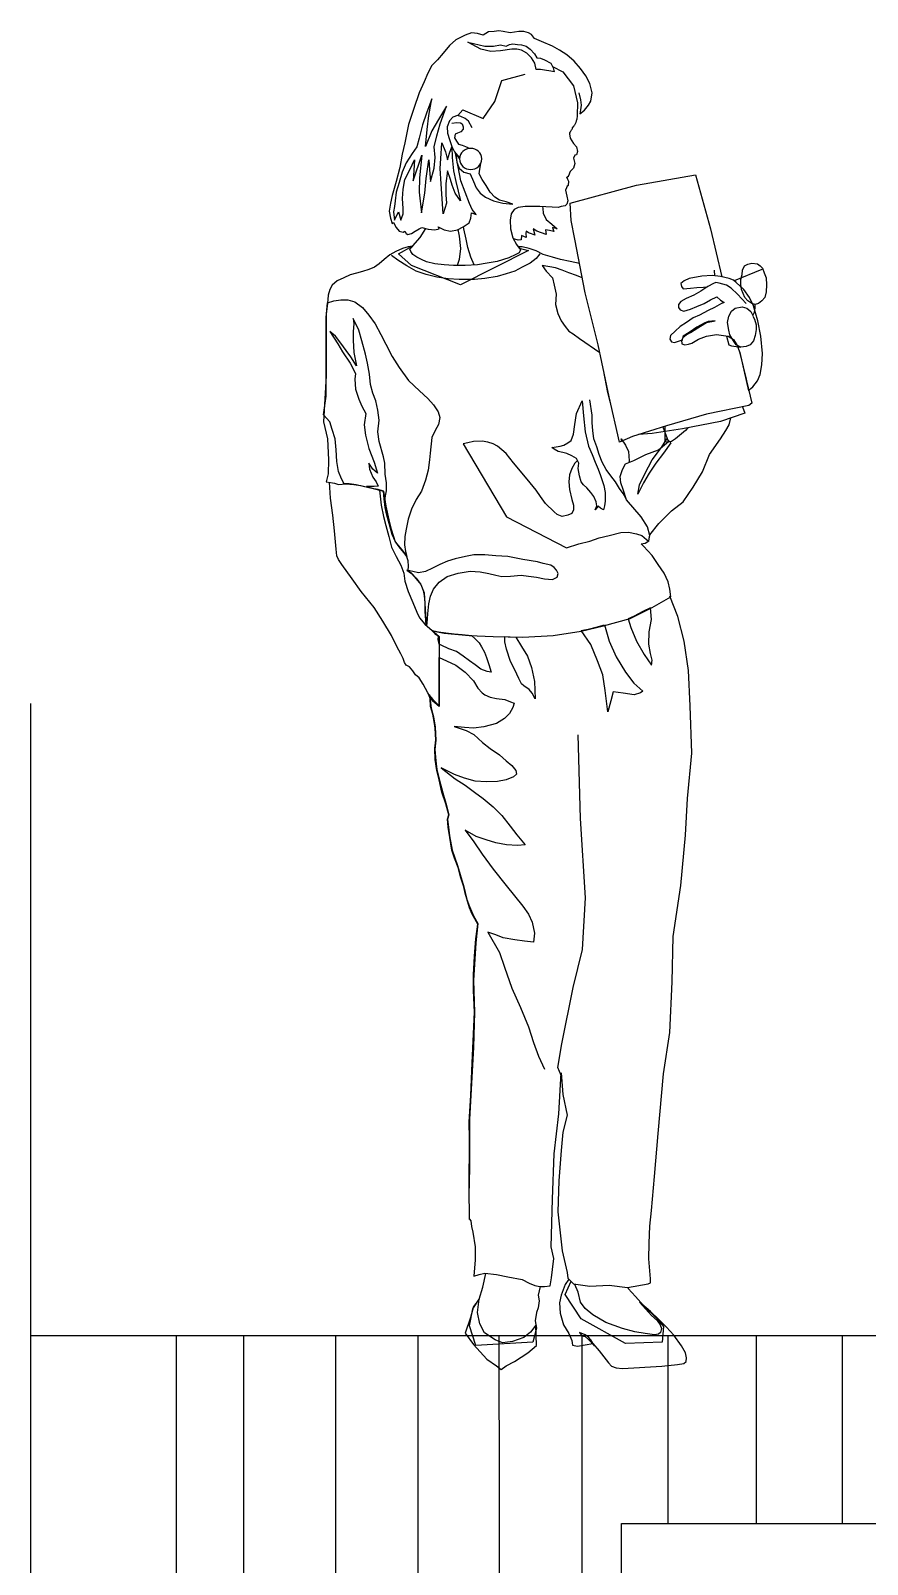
# Model space of a CAD drawing. Header units: millimetres. Extents: x 462666 to 1244237, y 2328025 to 3795663.
# Drawn here: x 1153221 to 1154283, y 2915353 to 2917301 of the extents above; entities that cross this region are included whole.
import ezdxf
from ezdxf.lldxf.tags import DXFTag

# ---------------------------------------------------------------- set-up
doc = ezdxf.new("R2010")
doc.units = ezdxf.units.MM
doc.layers.add('MUR-POH', color=64, linetype='Continuous')
doc.layers.add('MUR_POH', color=64, linetype='Continuous')
tags = doc.linetypes.add('DASHED', pattern=[0.75, 0.5, -0.25]).pattern_tags.tags
tags[6:7] = [DXFTag(74, 4), DXFTag(75, 0), DXFTag(340, '0'), DXFTag(46, 1.0), DXFTag(50, 0.0), DXFTag(44, 0.0), DXFTag(45, 0.0)]
tags[4:5] = [DXFTag(74, 4), DXFTag(75, 0), DXFTag(340, '0'), DXFTag(46, 1.0), DXFTag(50, 0.0), DXFTag(44, 0.0), DXFTag(45, 0.0)]

msp = doc.modelspace()

# ---------------------------------------------------------------- linework, layer by layer
at = {"layer": 'MUR-POH', "color": 252}
for p, q in [((1154042.9, 2916557), (1154032.8, 2916583)), ((1154050.8, 2916525.6), (1154042.9, 2916557)), ((1154056.3, 2916488.4), (1154050.8, 2916525.6)), ((1154058.4, 2916443.6), (1154056.3, 2916488.4)), ((1153730.5, 2916451.5), (1153727.6, 2916457.4)), ((1153727.6, 2916457.4), (1153729.7, 2916440.6)), ((1153734.3, 2916448.6), (1153730.5, 2916451.5)), ((1153734.1, 2916449.2), (1153734.3, 2916448.6)), ((1154060.5, 2916383.3), (1154058.4, 2916443.6)), ((1153729.7, 2916440.6), (1153732.6, 2916429.8)), ((1153732.6, 2916429.8), (1153734.7, 2916416.8)), ((1153734.7, 2916416.8), (1153735.6, 2916400)), ((1153735.6, 2916400), (1153734.3, 2916388.3)), ((1153734.3, 2916388.3), (1153735.6, 2916373.7)), ((1153735.6, 2916373.7), (1153736.8, 2916362.8)), ((1154055.4, 2916325.9), (1154060.5, 2916383.3)), ((1153736.8, 2916362.8), (1153739.8, 2916350.6)), ((1153739.8, 2916350.6), (1153744.4, 2916333)), ((1153744.4, 2916333), (1153748.6, 2916320.1)), ((1154052.5, 2916279.5), (1154055.4, 2916325.9)), ((1153748.6, 2916320.1), (1153752.3, 2916305.4)), ((1153752.3, 2916305.4), (1153750.6, 2916299.6)), ((1153750.6, 2916299.6), (1153751.5, 2916292.9)), ((1153751.5, 2916292.9), (1153753.2, 2916278.6)), ((1153753.2, 2916278.6), (1153756.5, 2916260.2)), ((1154046.7, 2916215.4), (1154052.5, 2916279.5)), ((1153756.5, 2916260.2), (1153763.2, 2916240.9)), ((1153763.2, 2916240.9), (1153771.2, 2916213.7)), ((1153771.2, 2916213.7), (1153772.8, 2916206.6)), ((1154037, 2916150.5), (1154046.7, 2916215.4)), ((1153772.8, 2916206.6), (1153774.9, 2916197.8)), ((1153774.9, 2916197.8), (1153778.3, 2916188.6)), ((1153778.3, 2916188.6), (1153783.7, 2916176.9)), ((1153783.7, 2916176.9), (1153789.2, 2916167.2)), ((1153789.2, 2916167.2), (1153786.7, 2916142.5)), ((1153786.7, 2916142.5), (1153783.7, 2916094.8)), ((1154035.8, 2916093.1), (1154037, 2916150.5)), ((1153783.7, 2916094.8), (1153785, 2916054.6)), ((1154032.8, 2916028.7), (1154035.8, 2916093.1)), ((1153785, 2916054.6), (1153783.7, 2916010.2)), ((1154024.9, 2915976.3), (1154032.8, 2916028.7)), ((1153783.7, 2916010.2), (1153778.3, 2915918.1)), ((1153891.7, 2915925.3), (1153894.7, 2915977.6)), ((1153894.7, 2915977.6), (1153896.8, 2915950)), ((1154017.8, 2915900.5), (1154024.9, 2915976.3)), ((1153896.8, 2915950), (1153902.6, 2915924)), ((1153778.3, 2915918.1), (1153778.3, 2915865)), ((1153885.9, 2915874.6), (1153891.7, 2915925.3)), ((1153902.6, 2915924), (1153896.8, 2915902.2)), ((1153896.8, 2915902.2), (1153894.7, 2915878.8)), ((1154013.2, 2915846.1), (1154017.8, 2915900.5)), ((1153894.7, 2915878.8), (1153891.7, 2915840.3)), ((1153778.3, 2915865), (1153777.9, 2915831)), ((1153883.8, 2915817.2), (1153885.9, 2915874.6)), ((1153891.7, 2915840.3), (1153890.5, 2915800.9)), ((1154009.4, 2915802.6), (1154013.2, 2915846.1)), ((1153882.3, 2915756.7), (1153883.8, 2915817.2)), ((1153890.5, 2915800.9), (1153896.3, 2915751.5)), ((1154007.3, 2915782.9), (1154009.4, 2915802.6)), ((1153778.3, 2915791.7), (1153780, 2915789.5)), ((1153780, 2915789.5), (1153781.2, 2915782.4)), ((1153781.2, 2915782.4), (1153782.9, 2915775.3)), ((1154006.5, 2915761.1), (1154007.3, 2915782.9)), ((1153782.9, 2915775.3), (1153785.8, 2915756.5)), ((1154006, 2915741.5), (1154006.5, 2915761.1)), ((1153785.8, 2915756.5), (1153785.8, 2915740.1)), ((1153885.5, 2915741.8), (1153882.3, 2915756.7)), ((1153883.8, 2915728), (1153885.5, 2915741.8)), ((1153896.3, 2915751.5), (1153902.6, 2915723.9)), ((1153785.8, 2915740.1), (1153784.1, 2915719.2)), ((1153790.8, 2915721.3), (1153798, 2915723)), ((1153798, 2915723), (1153812.6, 2915721.3)), ((1153882.5, 2915717.1), (1153883.8, 2915728)), ((1153902.6, 2915723.9), (1153903.5, 2915716.7)), ((1154008.1, 2915715.9), (1154006, 2915741.5)), ((1153784.1, 2915719.2), (1153790.8, 2915721.3)), ((1153812.6, 2915721.3), (1153827.3, 2915718.4)), ((1153827.3, 2915718.4), (1153845.3, 2915715)), ((1153845.3, 2915715), (1153854.1, 2915710.4)), ((1153854.1, 2915710.4), (1153861.2, 2915707.5)), ((1153861.2, 2915707.5), (1153867.9, 2915706.2)), ((1153867.9, 2915706.2), (1153873.7, 2915706.2)), ((1153873.7, 2915706.2), (1153880.9, 2915707.1)), ((1153880.9, 2915707.1), (1153882.5, 2915717.1)), ((1153903.5, 2915716.7), (1153910.6, 2915709.6)), ((1153910.6, 2915709.6), (1153931.1, 2915706.7)), ((1153931.1, 2915706.7), (1153955.8, 2915708)), ((1153955.8, 2915708), (1153979.2, 2915705)), ((1153979.2, 2915705), (1154005.2, 2915709.6)), ((1154005.2, 2915709.6), (1154008.1, 2915710.9)), ((1154008.1, 2915710.9), (1154008.1, 2915715.9)), ((1153790.7, 2915690), (1153783.5, 2915680.8)), ((1153788.6, 2915673.3), (1153790.7, 2915690)), ((1153779.8, 2915667), (1153773.1, 2915646.8)), ((1153783.5, 2915680.8), (1153779.8, 2915667)), ((1153791.5, 2915659), (1153788.6, 2915673.3)), ((1153773.1, 2915646.8), (1153783.6, 2915632.4)), ((1153797.4, 2915647.3), (1153791.5, 2915659)), ((1153811.2, 2915638.5), (1153797.4, 2915647.3)), ((1153856, 2915648.1), (1153847.6, 2915641.4)), ((1153862.7, 2915657.3), (1153856, 2915648.1)), ((1153863.6, 2915631.3), (1153862.7, 2915657.3)), ((1153783.6, 2915632.4), (1153800.3, 2915614)), ((1153820.4, 2915634.7), (1153811.2, 2915638.5)), ((1153833, 2915636.4), (1153820.4, 2915634.7)), ((1153847.6, 2915641.4), (1153833, 2915636.4)), ((1153852.6, 2915621.9), (1153863.6, 2915631.3)), ((1153800.3, 2915614), (1153812.9, 2915605.6)), ((1153812.9, 2915605.6), (1153818.7, 2915601)), ((1153818.7, 2915601), (1153825, 2915605.6)), ((1153825, 2915605.6), (1153835.5, 2915611.1)), ((1153835.5, 2915611.1), (1153852.6, 2915621.9))]:
    msp.add_line(p, q, dxfattribs=at)
for points in [[(1153917.3, 2917222.3), (1153919.4, 2917213.1), (1153920.2, 2917206.4), (1153919.4, 2917200.6), (1153918.5, 2917195.5), (1153924.4, 2917200.1), (1153929.4, 2917206.4), (1153932.4, 2917211.4), (1153934, 2917222.3), (1153931.1, 2917234), (1153926.1, 2917243.7), (1153919.4, 2917252.9), (1153911.4, 2917262.5), (1153902.2, 2917270.5), (1153892.6, 2917276.3), (1153883.8, 2917281.4), (1153870, 2917287.2), (1153860.8, 2917291), (1153857, 2917296), (1153853.2, 2917298.1), (1153847.4, 2917300.2), (1153841.1, 2917300.2), (1153830.2, 2917298.1), (1153821.4, 2917300.2), (1153815.5, 2917301), (1153809.7, 2917300.2), (1153802.6, 2917299.4), (1153795.9, 2917295.2), (1153788.7, 2917297.3), (1153780.8, 2917298.1), (1153772.8, 2917295.2), (1153761.1, 2917289.3), (1153753.2, 2917282.2), (1153745.2, 2917272.6), (1153737.7, 2917263.8), (1153730.5, 2917256.7), (1153725.5, 2917247), (1153720.9, 2917236.1), (1153714.6, 2917221.9), (1153707.9, 2917202.2), (1153701.2, 2917181.7), (1153696.2, 2917158.7), (1153692.9, 2917144), (1153689.9, 2917127.3), (1153685.3, 2917109.3), (1153680.3, 2917091.7), (1153678.2, 2917082.1), (1153676.5, 2917072), (1153678.2, 2917062.8), (1153680.3, 2917056.1), (1153682, 2917057.4), (1153685.3, 2917051.1), (1153689.1, 2917046.5), (1153694.1, 2917045.2), (1153696.2, 2917046.5), (1153697.9, 2917043.5), (1153700, 2917042.3), (1153705, 2917043.5), (1153709.6, 2917046.5), (1153714.6, 2917049.4), (1153718, 2917051.1), (1153725.9, 2917049), (1153734.3, 2917048.2), (1153739.8, 2917049.4), (1153738.5, 2917051.9), (1153746.5, 2917048.2), (1153754.4, 2917046.5), (1153763.2, 2917048.2), (1153770.3, 2917051.9), (1153777.9, 2917056.9), (1153780, 2917062.8), (1153780.8, 2917069.9), (1153787.1, 2917067.8), (1153782, 2917074.1), (1153778.3, 2917081.6), (1153772.8, 2917095.9), (1153767.4, 2917110.5), (1153764, 2917128.1), (1153760.7, 2917145.4)], [(1153885.9, 2917248.7), (1153881.7, 2917249.5), (1153873.7, 2917250.8), (1153868.7, 2917251.6), (1153862.9, 2917251.6), (1153861.2, 2917259.6), (1153857, 2917266.7), (1153851.1, 2917272.6), (1153844.4, 2917276.3), (1153838.6, 2917277.6), (1153832.3, 2917277.6), (1153817.6, 2917275.5), (1153805.5, 2917274.7), (1153792.9, 2917277.6), (1153776.2, 2917286.4), (1153798, 2917281.4), (1153808.8, 2917281.4), (1153817.6, 2917283), (1153825.2, 2917281.4), (1153829.4, 2917283.5), (1153833.5, 2917284.3), (1153839.4, 2917283.5), (1153844.4, 2917283), (1153850.3, 2917281.4), (1153855.3, 2917277.6), (1153860.8, 2917271.7), (1153864.1, 2917266.7), (1153868.7, 2917266.3), (1153873.7, 2917263.8), (1153881.7, 2917259.6), (1153884.6, 2917253.7), (1153885.9, 2917248.7)], [(1153763.8, 2917193.3), (1153769.9, 2917200.6), (1153795.9, 2917189.7), (1153810.5, 2917211), (1153819.3, 2917237.8), (1153849, 2917245.8)], [(1153883.7, 2917255.6), (1153896.8, 2917248.7), (1153910.6, 2917231.1), (1153915.6, 2917209.3), (1153915.2, 2917193.4)], [(1153717.6, 2917069.9), (1153721.8, 2917094.6), (1153723.4, 2917113.5), (1153726.8, 2917136.9), (1153727.6, 2917124.4), (1153728.9, 2917109.3), (1153733.5, 2917126.4), (1153734.7, 2917139.8), (1153733.5, 2917153.7), (1153736.8, 2917167.5), (1153741.4, 2917182.6), (1153749.4, 2917205.2), (1153739.3, 2917188.4), (1153730.5, 2917173.8), (1153722.6, 2917154.1), (1153724.7, 2917175.4), (1153726.8, 2917193.4), (1153730.5, 2917214.4), (1153723.8, 2917196.4), (1153718.8, 2917181.3), (1153714.6, 2917164.5), (1153711.7, 2917153.7), (1153705.8, 2917144.9), (1153697.9, 2917133.1), (1153692.9, 2917121.4), (1153689.1, 2917108.4), (1153685.3, 2917095.9), (1153684.1, 2917085), (1153683.2, 2917077.9), (1153682, 2917070.8), (1153683.2, 2917060.3), (1153688.3, 2917070.8), (1153691.2, 2917060.3), (1153694.1, 2917068.3), (1153694.1, 2917075), (1153693.3, 2917087.9), (1153694.1, 2917099.7), (1153696.2, 2917112.2), (1153702.9, 2917124.4), (1153708.8, 2917136.9), (1153707.1, 2917110.5), (1153718, 2917142.8), (1153715.1, 2917114.3), (1153714.6, 2917095.9), (1153717.6, 2917069.9)], [(1153782, 2917177.5), (1153777, 2917186.3), (1153772.8, 2917189.7), (1153767.4, 2917192.2), (1153763.2, 2917193.4), (1153757.3, 2917191.3), (1153753.2, 2917186.7), (1153750.2, 2917178.8), (1153750.6, 2917170.8), (1153753.2, 2917162.9), (1153756.1, 2917154.1), (1153759.4, 2917147), (1153765.3, 2917139.8), (1153765.9, 2917139.3)], [(1153756.1, 2917183.4), (1153762.4, 2917184.6), (1153767, 2917183.8), (1153769.1, 2917182.6), (1153770.3, 2917178.8), (1153770.3, 2917175.9), (1153767.4, 2917172.5), (1153763.2, 2917170.8), (1153760.3, 2917169.6), (1153759.4, 2917165), (1153761.9, 2917160.8), (1153764.5, 2917157), (1153769.1, 2917155.8), (1153773.3, 2917154.1), (1153776.2, 2917152.8), (1153776.8, 2917150.8)], [(1153914.3, 2917188.2), (1153913.5, 2917184.6), (1153912.3, 2917181.7), (1153911.2, 2917180)], [(1153914.3, 2917188.2), (1153915.2, 2917188.4), (1153915.6, 2917193.4)], [(1153905.8, 2917171.2), (1153905.6, 2917170), (1153906.4, 2917164.5), (1153910.6, 2917157.8), (1153914.3, 2917153.7), (1153915.6, 2917147.8), (1153914.3, 2917143.2), (1153912.3, 2917142.8), (1153910.6, 2917139), (1153912.3, 2917132.3), (1153910.6, 2917126.4), (1153906.4, 2917122.3), (1153906.1, 2917121.9)], [(1153756.1, 2917153.7), (1153756.5, 2917139.8), (1153758.2, 2917123.1), (1153761.1, 2917109.3), (1153767, 2917085), (1153760.3, 2917094.6), (1153756.5, 2917104.7), (1153754.4, 2917112.2), (1153750.6, 2917123.1), (1153748.6, 2917106.8), (1153748.6, 2917092.5), (1153749.4, 2917082.1), (1153745.2, 2917068.3), (1153742.7, 2917106.4), (1153741.4, 2917126), (1153742.3, 2917144.9), (1153743.5, 2917158.7), (1153748.1, 2917147), (1153750.6, 2917136.9), (1153753.2, 2917145.3), (1153756.1, 2917153.7)], [(1153765.9, 2917138.9), (1153764.5, 2917140.3), (1153761.1, 2917144.9), (1153762.4, 2917134), (1153765.3, 2917126.4), (1153771.2, 2917121.4), (1153779.1, 2917119.3), (1153783.7, 2917109.3), (1153787.1, 2917101.3), (1153792.1, 2917094.6), (1153798.8, 2917089.6), (1153808.8, 2917085), (1153820.6, 2917082.1), (1153833.5, 2917080.8)], [(1153780, 2917151.6), (1153777, 2917151.2), (1153774.5, 2917150.7), (1153772, 2917149.5), (1153769.9, 2917147.8), (1153768.2, 2917145.7), (1153767, 2917143.6), (1153766.1, 2917141.1), (1153765.7, 2917138.2), (1153766.1, 2917135.2), (1153767, 2917132.7), (1153768.2, 2917130.6), (1153769.9, 2917128.5), (1153772, 2917126.9), (1153774.5, 2917125.6), (1153777, 2917125.2), (1153780, 2917124.8), (1153782.9, 2917125.2), (1153785.4, 2917125.6), (1153787.9, 2917126.9), (1153790, 2917128.5), (1153791.7, 2917130.6), (1153792.9, 2917132.7), (1153793.8, 2917135.2), (1153794.2, 2917138.2), (1153793.8, 2917141.1), (1153792.9, 2917143.6), (1153791.7, 2917145.7), (1153790, 2917147.8), (1153787.9, 2917149.5), (1153785.4, 2917150.7), (1153782.9, 2917151.2), (1153780, 2917151.6)], [(1153833.5, 2917080.8), (1153825.2, 2917083.7), (1153816.4, 2917085.8), (1153810.5, 2917089.6), (1153804.7, 2917095.9), (1153799.6, 2917104.3), (1153794.6, 2917112.2), (1153790.8, 2917119.3), (1153791.7, 2917125.2), (1153792.9, 2917132.3), (1153792.9, 2917132.7)], [(1153902.2, 2917103.4), (1153904.3, 2917104.7), (1153904.7, 2917109.3), (1153903.5, 2917112.2), (1153902.2, 2917115.1), (1153904.3, 2917116.4), (1153905.6, 2917119.3), (1153906.1, 2917121.9)], [(1154136.7, 2916827.9), (1154132.9, 2916825), (1154079.3, 2916814.1), (1154028.6, 2916799), (1153985.5, 2916785.6), (1153968.8, 2916778.5), (1153955.8, 2916835.9), (1153942, 2916902), (1153925.2, 2916968.2), (1153912.3, 2917036.4), (1153907.7, 2917059.9), (1153906.4, 2917082.1), (1153990.5, 2917104.7), (1154065.5, 2917118.1), (1154084.3, 2917049.4), (1154098.8, 2916988.4)], [(1153902.4, 2917103.5), (1153901.4, 2917101.3), (1153900.5, 2917098.4), (1153902.2, 2917090.9), (1153903.5, 2917085), (1153902.2, 2917080.8), (1153899.7, 2917078.7), (1153894.7, 2917077.9), (1153890.9, 2917076.6), (1153867.9, 2917077.9), (1153849, 2917077.9), (1153840.2, 2917076.6), (1153835.2, 2917074.1), (1153831.5, 2917068.3), (1153830.2, 2917060.3), (1153830.6, 2917049.4), (1153833.5, 2917038.1), (1153838.1, 2917029.7), (1153841.5, 2917024.7), (1153853.2, 2917021.8), (1153767, 2916978.2), (1153705, 2917002.9), (1153688.3, 2917017.6), (1153706.7, 2917027.6), (1153715.9, 2917038.5), (1153723.2, 2917049.7)], [(1153871.2, 2917077.7), (1153871.6, 2917075), (1153872.1, 2917069.1), (1153875.8, 2917061.1), (1153882.9, 2917055.3), (1153889.6, 2917049.4), (1153883.8, 2917051.1), (1153885.5, 2917046.1), (1153880, 2917047.3), (1153875, 2917048.2), (1153875.8, 2917042.3), (1153870, 2917044.4), (1153864.1, 2917046.5), (1153859.1, 2917049.4), (1153861.2, 2917041.5), (1153857, 2917043.1), (1153853.2, 2917044.4), (1153850.3, 2917046.5), (1153849.9, 2917043.5), (1153850.3, 2917038.5), (1153844.4, 2917041), (1153844, 2917035.6), (1153840.2, 2917035.2), (1153836.1, 2917036.4), (1153834, 2917037.2)], [(1153763.7, 2917048.4), (1153765.3, 2917040.2), (1153767, 2917024.3), (1153765.3, 2917010.5), (1153762.6, 2917002.9)], [(1153784.3, 2917003.5), (1153780, 2917013.4), (1153776.2, 2917025.5), (1153774.1, 2917036.4), (1153771.2, 2917049.4), (1153770.9, 2917052.3)], [(1153918.2, 2917005.3), (1153906.4, 2917008), (1153893.8, 2917010.5), (1153883.8, 2917013.4), (1153872.1, 2917016.8), (1153862.9, 2917021.4), (1153854.1, 2917024.3), (1153845.3, 2917026.4), (1153841.1, 2917026.4), (1153843.2, 2917022.6), (1153841.5, 2917018.8), (1153837.3, 2917016.8), (1153828.5, 2917012.6), (1153813.4, 2917008), (1153800.9, 2917005.9), (1153788.7, 2917003.8), (1153772.8, 2917002.9), (1153758.2, 2917002.9), (1153746.5, 2917003.8), (1153734.3, 2917005), (1153723.8, 2917007.5), (1153717.6, 2917010.5), (1153711.7, 2917013.4), (1153706.7, 2917016.8), (1153703.8, 2917020.5), (1153702.9, 2917023.5), (1153706.7, 2917027.2), (1153700.8, 2917026.4), (1153693.3, 2917024.3), (1153684.9, 2917020.5), (1153677.4, 2917016.3), (1153670.3, 2917010.5), (1153663.6, 2917005), (1153657.7, 2917000.8), (1153650.6, 2916997.9), (1153642.6, 2916995), (1153635.1, 2916992.9), (1153627.1, 2916990.8), (1153618.8, 2916987), (1153610.4, 2916983.3), (1153604.1, 2916977.8), (1153601.2, 2916972.4), (1153599.1, 2916965.3), (1153598.2, 2916954.4), (1153596.6, 2916941.4), (1153596.6, 2916915), (1153596.6, 2916862.7), (1153593.2, 2916804.1), (1153598.2, 2916782.7), (1153599.5, 2916755.9), (1153599.1, 2916738.3), (1153596.6, 2916728.3), (1153602, 2916727.4), (1153607, 2916726.2), (1153612.1, 2916724.9), (1153621.3, 2916725.4), (1153631.7, 2916724.9), (1153640.5, 2916723.3), (1153652.7, 2916720.3), (1153669.4, 2916716.1), (1153672.4, 2916697.3), (1153676.1, 2916679.7), (1153679.1, 2916668), (1153684.1, 2916652.1), (1153694.1, 2916639.5), (1153697.9, 2916634.5), (1153700, 2916628.2), (1153700.8, 2916620.7), (1153700, 2916615.7), (1153705, 2916611.9), (1153710.9, 2916605.6), (1153716.7, 2916597.7), (1153720.9, 2916587.2), (1153723.5, 2916545.9)], [(1153867.9, 2917017.6), (1153862.9, 2917011.7), (1153855.3, 2917005.9), (1153845.3, 2917000.8), (1153836.1, 2916995.8), (1153825.2, 2916992.1), (1153813.4, 2916988.7), (1153798, 2916986.2), (1153785, 2916984.9), (1153765.3, 2916984.9), (1153751.5, 2916985.8), (1153736.8, 2916987.9), (1153723.4, 2916991.6), (1153710.9, 2916995.8), (1153699.1, 2917002.5), (1153687.4, 2917009.6), (1153679.5, 2917015.5)], [(1153921.6, 2916987.2), (1153914.3, 2916990), (1153904.7, 2916993.7), (1153896.3, 2916997.1), (1153887.6, 2917000), (1153870.8, 2917002.9), (1153875.8, 2916995.8), (1153883.8, 2916987), (1153885.9, 2916977.8), (1153888.4, 2916966.5), (1153887.6, 2916953.1), (1153890.5, 2916941.8), (1153894.7, 2916932.6), (1153899.7, 2916925.5), (1153904.7, 2916919.6), (1153910.2, 2916915.9), (1153918.1, 2916910), (1153944, 2916892.4)], [(1154132.5, 2916843.8), (1154135.4, 2916846.8), (1154138.3, 2916848.9), (1154144.2, 2916856.4), (1154147.6, 2916864.4), (1154149.6, 2916876.5), (1154150.5, 2916891.1), (1154148.4, 2916912.9), (1154144.6, 2916932.6), (1154141.7, 2916942.6), (1154138.8, 2916951.4), (1154133.7, 2916962.3), (1154126.6, 2916972.4), (1154117, 2916981.2), (1154113.6, 2916984.1), (1154108.2, 2916986.2), (1154097.3, 2916988.7), (1154086.4, 2916990), (1154073.4, 2916989.1), (1154057.5, 2916986.2), (1154050.8, 2916983.3), (1154046.7, 2916979.9), (1154047.5, 2916976.1), (1154049.6, 2916973.2), (1154058.8, 2916974), (1154067.2, 2916974.9), (1154075.5, 2916975.3), (1154080.4, 2916975.8)], [(1154089.7, 2916989.6), (1154089.4, 2916997.1)], [(1154138.3, 2916938.5), (1154140.4, 2916934.7), (1154142.5, 2916927.6), (1154142.5, 2916921.7), (1154141.3, 2916913.8), (1154138.8, 2916907.1), (1154134.6, 2916902), (1154129.6, 2916899.9), (1154122.9, 2916899.1), (1154117, 2916902), (1154113.6, 2916907.1), (1154109, 2916914.6), (1154107.8, 2916920.9), (1154106.1, 2916930.5), (1154107.8, 2916938.5), (1154111.1, 2916944.7), (1154115.7, 2916948.5), (1154124.5, 2916950.2), (1154130.4, 2916948.5), (1154135.4, 2916944.3), (1154138.3, 2916939.3), (1154140.4, 2916943.5), (1154141.3, 2916948.5), (1154141.3, 2916953.1), (1154136.7, 2916954.4), (1154131.6, 2916958.1), (1154127.9, 2916962.3), (1154125.8, 2916967.3), (1154123.7, 2916972.4), (1154122.9, 2916979.1), (1154122.9, 2916984.9), (1154124.5, 2916991.6), (1154124.9, 2916997.1), (1154127.5, 2917002.5), (1154131.6, 2917004.6), (1154136.7, 2917005.9), (1154144.2, 2917005), (1154147.6, 2917002.5), (1154150.5, 2916999.6), (1154152.6, 2916993.7), (1154155.1, 2916987), (1154155.5, 2916978.2), (1154155.1, 2916969.4), (1154153.4, 2916962.3), (1154149.6, 2916958.1), (1154145.5, 2916954.4), (1154141.3, 2916953.1)], [(1154149.6, 2916997.9), (1154114.3, 2916983.5)], [(1154129.6, 2916954.4), (1154118.7, 2916966.5), (1154110.7, 2916974), (1154104.8, 2916977.8), (1154095.2, 2916980.3), (1154091, 2916981.2), (1154088.1, 2916979.9), (1154081, 2916976.1), (1154072.2, 2916970.3), (1154063.4, 2916965.3), (1154053.4, 2916961.1), (1154046.7, 2916957.3), (1154043.7, 2916953.1), (1154043.7, 2916949.3), (1154045.8, 2916946.4), (1154050.4, 2916944.7), (1154058.8, 2916947.3), (1154067.2, 2916950.6), (1154076.4, 2916954.4), (1154084.3, 2916959.4), (1154092.3, 2916963.2), (1154097.3, 2916958.6), (1154101.8, 2916956)], [(1154129.6, 2916954.4), (1154118.7, 2916966.5), (1154110.7, 2916974), (1154104.8, 2916977.8), (1154095.2, 2916980.3), (1154091, 2916981.2), (1154088.1, 2916979.9), (1154081, 2916976.1), (1154072.2, 2916970.3), (1154063.4, 2916965.3), (1154053.4, 2916961.1), (1154046.7, 2916957.3), (1154043.7, 2916953.1), (1154043.7, 2916949.3), (1154045.8, 2916946.4), (1154050.4, 2916944.7), (1154058.8, 2916947.3), (1154067.2, 2916950.6), (1154076.4, 2916954.4), (1154084.3, 2916959.4), (1154092.3, 2916963.2), (1154097.3, 2916958.6), (1154101.8, 2916956)], [(1154129.6, 2916954.4), (1154118.7, 2916966.5), (1154110.7, 2916974), (1154104.8, 2916977.8), (1154095.2, 2916980.3), (1154091, 2916981.2), (1154088.1, 2916979.9), (1154081, 2916976.1), (1154072.2, 2916970.3), (1154063.4, 2916965.3), (1154053.4, 2916961.1), (1154046.7, 2916957.3), (1154043.7, 2916953.1), (1154043.7, 2916949.3), (1154045.8, 2916946.4), (1154050.4, 2916944.7), (1154058.8, 2916947.3), (1154067.2, 2916950.6), (1154076.4, 2916954.4), (1154084.3, 2916959.4), (1154092.3, 2916963.2), (1154097.3, 2916958.6), (1154101.8, 2916956)], [(1154129.6, 2916954.4), (1154118.7, 2916966.5), (1154110.7, 2916974), (1154104.8, 2916977.8), (1154095.2, 2916980.3), (1154091, 2916981.2), (1154088.1, 2916979.9), (1154081, 2916976.1), (1154072.2, 2916970.3), (1154063.4, 2916965.3), (1154053.4, 2916961.1), (1154046.7, 2916957.3), (1154043.7, 2916953.1), (1154043.7, 2916949.3), (1154045.8, 2916946.4), (1154050.4, 2916944.7), (1154058.8, 2916947.3), (1154067.2, 2916950.6), (1154076.4, 2916954.4), (1154084.3, 2916959.4), (1154092.3, 2916963.2), (1154097.3, 2916958.6), (1154101.8, 2916956)], [(1154129.6, 2916954.4), (1154118.7, 2916966.5), (1154110.7, 2916974), (1154104.8, 2916977.8), (1154095.2, 2916980.3), (1154091, 2916981.2), (1154088.1, 2916979.9), (1154081, 2916976.1), (1154072.2, 2916970.3), (1154063.4, 2916965.3), (1154053.4, 2916961.1), (1154046.7, 2916957.3), (1154043.7, 2916953.1), (1154043.7, 2916949.3), (1154045.8, 2916946.4), (1154050.4, 2916944.7), (1154058.8, 2916947.3), (1154067.2, 2916950.6), (1154076.4, 2916954.4), (1154084.3, 2916959.4), (1154092.3, 2916963.2), (1154097.3, 2916958.6), (1154101.8, 2916956)], [(1153598.2, 2916955.6), (1153606.2, 2916958.1), (1153615, 2916959.4), (1153624.2, 2916959.4), (1153633, 2916956.5), (1153642.6, 2916949.3), (1153650.6, 2916939.7), (1153658.5, 2916928.8), (1153665.7, 2916915), (1153672.4, 2916902.9), (1153680.3, 2916887.4), (1153689.1, 2916873.1), (1153701.2, 2916856.8), (1153715.1, 2916843.8), (1153725.5, 2916833.8), (1153732.6, 2916825.8), (1153738.5, 2916817), (1153740.6, 2916809.9), (1153739.3, 2916801.1), (1153734.7, 2916793.2), (1153730.5, 2916784.4), (1153728.5, 2916764.7), (1153727.6, 2916755.9), (1153725.9, 2916742.9), (1153722.6, 2916730), (1153717.6, 2916716.1), (1153710.9, 2916705.7), (1153705, 2916693.5), (1153700.8, 2916680.6), (1153697.9, 2916668), (1153696.2, 2916658.8), (1153695.8, 2916647.9), (1153697.1, 2916639.5), (1153699.1, 2916633.2), (1153695, 2916638.3), (1153689.1, 2916645.4), (1153684.1, 2916652.9), (1153680.3, 2916661.3), (1153676.5, 2916675.1), (1153673.6, 2916685.6), (1153671.5, 2916695.6), (1153670.3, 2916706.5), (1153669.4, 2916716.1), (1153662.7, 2916718.2), (1153654.3, 2916719.5), (1153643.5, 2916722), (1153634.7, 2916724.1), (1153625.9, 2916725.4), (1153619.2, 2916725.4), (1153615.8, 2916732.1), (1153612.1, 2916741.3), (1153610, 2916753.8), (1153609.1, 2916768.9), (1153607.9, 2916782.7), (1153604.1, 2916794.4), (1153601.2, 2916804.1), (1153593.2, 2916813.3), (1153596.6, 2916836.7), (1153596.6, 2916862.7), (1153596.6, 2916889.9), (1153596.6, 2916913.8), (1153596.6, 2916936.8), (1153598.2, 2916955.6)], [(1154101.8, 2916956), (1154098.2, 2916954.4), (1154089.4, 2916949.3), (1154081.4, 2916945.6), (1154070.5, 2916939.7), (1154062.6, 2916936.4), (1154053.8, 2916930.5), (1154045.8, 2916925.5), (1154039.5, 2916919.6), (1154033.7, 2916913.8), (1154032.8, 2916909.2), (1154034.9, 2916905.8), (1154038.7, 2916905), (1154045, 2916907.1), (1154047.5, 2916907.9), (1154047.9, 2916903.3), (1154051.7, 2916902), (1154056.3, 2916902.9), (1154060.5, 2916904.1), (1154069.3, 2916909.2), (1154079.3, 2916912.9), (1154091.9, 2916915), (1154106.9, 2916912.9), (1154113.6, 2916908.7), (1154117.8, 2916902), (1154121.6, 2916892.4), (1154132.5, 2916843.8)], [(1153669.4, 2916716.1), (1153671.1, 2916705.7), (1153673.2, 2916716.6), (1153673.2, 2916727), (1153671.5, 2916737.9), (1153671.1, 2916751.7), (1153669.4, 2916759.7), (1153663.6, 2916779.4), (1153662.3, 2916791.5), (1153663.6, 2916806.2), (1153662.3, 2916819.1), (1153659.4, 2916830.9), (1153655.6, 2916840.9), (1153652.7, 2916851.8), (1153651.4, 2916864.8), (1153648.9, 2916878.6), (1153646.4, 2916890.3), (1153641.8, 2916907.1), (1153638, 2916920.9), (1153630.9, 2916935.5), (1153631.7, 2916928.8), (1153630.9, 2916918.8), (1153630.9, 2916907.9), (1153631.7, 2916892.4), (1153635.1, 2916875.2), (1153628, 2916887), (1153622.1, 2916894.9), (1153615, 2916904.1), (1153608.3, 2916912.9), (1153601.2, 2916918.8), (1153611.2, 2916903.3), (1153617.1, 2916893.2), (1153627.1, 2916878.6), (1153633.8, 2916865.6), (1153633, 2916858.5), (1153633.8, 2916845.9), (1153638, 2916833), (1153641.8, 2916824.2), (1153646.8, 2916814.9), (1153644.7, 2916800.3), (1153646.4, 2916787.3), (1153650.6, 2916770.6), (1153657.3, 2916753), (1153661.5, 2916739.2), (1153655.6, 2916744.2), (1153650.6, 2916751.7), (1153651.4, 2916744.2), (1153655.6, 2916734.1), (1153659.8, 2916728.3), (1153662.7, 2916722.4), (1153657.3, 2916722), (1153647.6, 2916722), (1153656.4, 2916719.5), (1153665.2, 2916717.4), (1153669.4, 2916716.1)], [(1154047.9, 2916907.1), (1154049.6, 2916911.7), (1154053.4, 2916914.6), (1154058.8, 2916917.9), (1154068.4, 2916923.8), (1154079.3, 2916930.5), (1154090.2, 2916932.6), (1154081.4, 2916931.8), (1154076.4, 2916929.7), (1154067.2, 2916924.6), (1154057.5, 2916917.9), (1154049.6, 2916912.9), (1154047.9, 2916907.1)], [(1154104.7, 2916913.2), (1154107.8, 2916902), (1154111.1, 2916900.8), (1154122.9, 2916899.1)], [(1154120.7, 2916894.7), (1154129.6, 2916858.5)], [(1154121.2, 2916893.5), (1154136.7, 2916827.9)], [(1153957.5, 2916828.5), (1153954.1, 2916841.7), (1153948.7, 2916870.2)], [(1153921.5, 2916830.9), (1153923.1, 2916812), (1153925.2, 2916791.5), (1153929.4, 2916773.5), (1153934, 2916763), (1153937.8, 2916753), (1153942, 2916744.2), (1153944.9, 2916736.2), (1153949.1, 2916723.3), (1153950.8, 2916714.5), (1153950.8, 2916703.6), (1153949.9, 2916697.7), (1153948.7, 2916692.7), (1153944.9, 2916694.8), (1153942, 2916697.3), (1153937.8, 2916692.7), (1153939.9, 2916697.7), (1153939.1, 2916702.7), (1153936.1, 2916709.4), (1153932.4, 2916714.5), (1153927.3, 2916720.3), (1153923.1, 2916724.1), (1153920.2, 2916728.3), (1153918.1, 2916735.8), (1153916.4, 2916745), (1153917.3, 2916751.7), (1153914.3, 2916757.6), (1153908.5, 2916760.9), (1153902.2, 2916763.9), (1153896.8, 2916765.5), (1153890.9, 2916766.8), (1153885.9, 2916769.7), (1153882.9, 2916771.8), (1153888.4, 2916772.7), (1153893.4, 2916773.5), (1153898.4, 2916774.8), (1153903.5, 2916777.7), (1153907.7, 2916780.6), (1153910.6, 2916788.6), (1153912.3, 2916801.1), (1153914.3, 2916814.9), (1153921.5, 2916830.9)], [(1153977.2, 2916706.3), (1153973.4, 2916713.2), (1153968.8, 2916719.5), (1153963.8, 2916728.3), (1153957.9, 2916735.8), (1153952, 2916743.8), (1153947, 2916753), (1153943.2, 2916763), (1153939.9, 2916772.7), (1153936.1, 2916782.7), (1153934.9, 2916793.2), (1153934, 2916803.2), (1153934, 2916812.9), (1153931.1, 2916832.1)], [(1154125.1, 2916823.4), (1154127.9, 2916815.4), (1154096.9, 2916804.5), (1154048.7, 2916795.3), (1154010.2, 2916789.4), (1153993.1, 2916788)], [(1154007, 2916661), (1154007.3, 2916660.9), (1154019, 2916675.1), (1154034.9, 2916691.4), (1154049.6, 2916702.7), (1154062.6, 2916721.2), (1154074.3, 2916740.8), (1154083.1, 2916762.6), (1154096.9, 2916782.7), (1154104, 2916793.2), (1154108.2, 2916800.3), (1154110.2, 2916809.2)], [(1154031.2, 2916779.4), (1154024.3, 2916797.7)], [(1154055.8, 2916796.6), (1154052.5, 2916793.2), (1154040, 2916782.7), (1154034.9, 2916779.4), (1154027, 2916778.5), (1154027, 2916798.5)], [(1153731.6, 2916538.7), (1153746.5, 2916535.7), (1153777.9, 2916532.8), (1153808.4, 2916531.5), (1153846.1, 2916530.7), (1153884.6, 2916532.8), (1153920.2, 2916538.6), (1153948.7, 2916545.3), (1153982.6, 2916554.5), (1154010.2, 2916568.3), (1154034.1, 2916582.2), (1154032.8, 2916591.8), (1154030.7, 2916601), (1154025.7, 2916611.9), (1154017.8, 2916623.2), (1154010.2, 2916634.5), (1153999.3, 2916646.2), (1153996.4, 2916649.2), (1154001.4, 2916650.4), (1154006, 2916653.3), (1154007.3, 2916660), (1154004.4, 2916670.9), (1153996.4, 2916683.5), (1153977.6, 2916705.3), (1153973.4, 2916718.2), (1153970.5, 2916727), (1153969.6, 2916735), (1153972.5, 2916743.8), (1153976.3, 2916750.9), (1153987.2, 2916755.1), (1154002.3, 2916762.6), (1154018.2, 2916768.9), (1154031.2, 2916779.4)], [(1153915.6, 2916755.1), (1153912.3, 2916751.7), (1153908.5, 2916745), (1153905.6, 2916737.1), (1153904.7, 2916728.3), (1153905.6, 2916718.2), (1153908.5, 2916705.7), (1153910.6, 2916698.6), (1153910.6, 2916692.7), (1153908.5, 2916687.7), (1153903.5, 2916685.6), (1153896.3, 2916683.9), (1153889.6, 2916686.4), (1153885.9, 2916689.8), (1153875, 2916700.6), (1153868.7, 2916709.4), (1153862.9, 2916717.4), (1153855.3, 2916727), (1153845.3, 2916739.2), (1153834.4, 2916752.1), (1153825.2, 2916763.9), (1153813.9, 2916773.5), (1153808.4, 2916776.4), (1153801.7, 2916778.5), (1153794.6, 2916779.8), (1153783.7, 2916779.4), (1153776.2, 2916777.7), (1153770.3, 2916776.4), (1153825.6, 2916683.5), (1153901.4, 2916644.1), (1153917.3, 2916649.2), (1153931.1, 2916652.9), (1153943.2, 2916657.1), (1153955.8, 2916660), (1153970.5, 2916663.8), (1153980.5, 2916664.2), (1153990.5, 2916662.1), (1153997.2, 2916660), (1154003.1, 2916655), (1154006, 2916652.9), (1154006.5, 2916656.3), (1154007.2, 2916660.4)], [(1153971.9, 2916779.8), (1153970.9, 2916782.7), (1153976.7, 2916774.8), (1153980.5, 2916766.8), (1153981.3, 2916754.7), (1153980.9, 2916752.7)], [(1154029.1, 2916782.7), (1154034.1, 2916777.7), (1154024.9, 2916764.7), (1154014.8, 2916751.7), (1154006.5, 2916739.2), (1153999.3, 2916727), (1153992.2, 2916712.4), (1153994.3, 2916724.1), (1154001, 2916738.3), (1154010.2, 2916755.9), (1154022, 2916771.8), (1154029.1, 2916782.7)], [(1153664, 2916717.5), (1153666.5, 2916698.6), (1153669.4, 2916683.9), (1153672.4, 2916672.6), (1153676.1, 2916658.8), (1153679.5, 2916645), (1153685.3, 2916633.2), (1153691.2, 2916622.4), (1153695, 2916611.9), (1153696.2, 2916601.8), (1153700.8, 2916588.9), (1153706.7, 2916575), (1153711.7, 2916562.5), (1153715.1, 2916555.4), (1153721.8, 2916547.4), (1153739.8, 2916531.5), (1153739.8, 2916442.7), (1153731.8, 2916449.4), (1153725.5, 2916460.3), (1153719.7, 2916471.2), (1153714.6, 2916479.2), (1153710, 2916482.9), (1153706.7, 2916488), (1153702.1, 2916493), (1153697.9, 2916495.1), (1153695.8, 2916498.8), (1153694.1, 2916503.9), (1153691.2, 2916509.7), (1153686.2, 2916518.9), (1153679.5, 2916532.8), (1153668.6, 2916551.2), (1153657.3, 2916568.3), (1153641, 2916588.9), (1153629.6, 2916604.8), (1153616.2, 2916623.2), (1153612.1, 2916629.5), (1153610, 2916634.1), (1153609.1, 2916642.5), (1153607, 2916665.9), (1153604.9, 2916685.6), (1153602, 2916707.3), (1153600.8, 2916727.6)], [(1153890.9, 2916611.5), (1153888.8, 2916615.7), (1153885.9, 2916619.4), (1153881.7, 2916622.4), (1153872.1, 2916624.4), (1153864.9, 2916626.5), (1153846.1, 2916629.5), (1153827.3, 2916633.2), (1153811.8, 2916634.1), (1153798, 2916635.3), (1153784.1, 2916635.3), (1153773.3, 2916633.2), (1153760.3, 2916630.3), (1153750.6, 2916627.4), (1153740.6, 2916623.2), (1153731.4, 2916618.6), (1153722.6, 2916614.4), (1153713.8, 2916612.7), (1153706.7, 2916614.4), (1153699.1, 2916615.7), (1153705, 2916611.5), (1153710.9, 2916604.8), (1153716.7, 2916597.7), (1153719.7, 2916590.1), (1153720.9, 2916583.8), (1153721.8, 2916575), (1153721.8, 2916563.3), (1153722.9, 2916546.4)], [(1153724.3, 2916545.2), (1153724.7, 2916548.7), (1153725.5, 2916560.4), (1153726.8, 2916573), (1153728.9, 2916583), (1153732.6, 2916591.8), (1153739.8, 2916600.6), (1153750.2, 2916607.7), (1153764, 2916611.9), (1153779.1, 2916614.8), (1153792.1, 2916613.6), (1153803, 2916611.5), (1153811.8, 2916609.4), (1153819.7, 2916607.7), (1153830.6, 2916608.5), (1153844, 2916609.4), (1153853.2, 2916608.5), (1153863.7, 2916606.9), (1153873.7, 2916604.8), (1153883.8, 2916603.9), (1153889.6, 2916606.9), (1153890.9, 2916611.5)], [(1154008.1, 2916567.9), (1153998.5, 2916563.3), (1153987.6, 2916557.5), (1153979.7, 2916554.1), (1153983.4, 2916543.2), (1153990.5, 2916525.6), (1154000.2, 2916508.9), (1154009.4, 2916495.1), (1154010.2, 2916501.8), (1154008.1, 2916510.1), (1154006, 2916521.9), (1154006.5, 2916537.4), (1154009.4, 2916553.3), (1154008.1, 2916567.9)], [(1153949.9, 2916546.6), (1153955.8, 2916525.6), (1153964.6, 2916506), (1153976.3, 2916486.3), (1153987.2, 2916472.5), (1153998.5, 2916462.4), (1153995.6, 2916460.3), (1153987.6, 2916457.8), (1153973.4, 2916459.5), (1153960.8, 2916461.6), (1153957.9, 2916449.9), (1153954.1, 2916436), (1153950.8, 2916463.3), (1153947.8, 2916482.9), (1153941.1, 2916500.9), (1153932.4, 2916521.5), (1153920.2, 2916539.5), (1153931.1, 2916541.6), (1153939.1, 2916543.6), (1153949.9, 2916546.6)], [(1153781.2, 2916532.8), (1153785.8, 2916528.6), (1153790.8, 2916523.5), (1153793.8, 2916518.5), (1153797.5, 2916511.8), (1153800, 2916505.1), (1153803, 2916496.3), (1153805.9, 2916486.3), (1153800.9, 2916487.1), (1153792.9, 2916490.1), (1153785.8, 2916495.9), (1153778.3, 2916500.9), (1153770.3, 2916506.8), (1153761.9, 2916512.7), (1153752.3, 2916516), (1153742.7, 2916520.6), (1153739.8, 2916521.9), (1153738.5, 2916527.7), (1153739.3, 2916531.5), (1153735.6, 2916534.4), (1153731.4, 2916539.5), (1153739.3, 2916537.8), (1153748.6, 2916536.5), (1153759, 2916534.9), (1153769.1, 2916534.4), (1153781.2, 2916532.8)], [(1153837.3, 2916530.7), (1153844.4, 2916518.9), (1153852, 2916506.8), (1153857, 2916492.1), (1153860.8, 2916474.6), (1153862, 2916452.4), (1153858.2, 2916459.5), (1153854.1, 2916464.5), (1153847.4, 2916469.1), (1153844.4, 2916471.6), (1153841.1, 2916478.3), (1153836.1, 2916489.2), (1153830.6, 2916500.1), (1153825.6, 2916515.6), (1153823.5, 2916524.8), (1153823.5, 2916531.5), (1153837.3, 2916530.7)], [(1153778.4, 2915791.5), (1153777.9, 2915831.5), (1153778.3, 2915893.4), (1153777.9, 2915915.2), (1153780, 2915948.7), (1153782, 2915990.1), (1153785, 2916054.6), (1153783.7, 2916082.3), (1153783.7, 2916101.9), (1153785, 2916125.8), (1153786.7, 2916147.6), (1153789.2, 2916166.4), (1153782, 2916179), (1153778.3, 2916186.9), (1153774.9, 2916198.7), (1153772.8, 2916205.8), (1153771.2, 2916213.7), (1153767.4, 2916225.4), (1153764, 2916238.4), (1153759.4, 2916250.1), (1153756.1, 2916260.2), (1153753.6, 2916276.5), (1153751.5, 2916289.5), (1153750.6, 2916299.6), (1153752.3, 2916305.4), (1153748.6, 2916319.2), (1153743.5, 2916333.9), (1153739.8, 2916349.8), (1153736.8, 2916361.5), (1153734.7, 2916375.3), (1153734.3, 2916389.6), (1153735.6, 2916400.5), (1153734.7, 2916415.1), (1153733.5, 2916423.9), (1153731.8, 2916433.1), (1153728.9, 2916442.7), (1153728.5, 2916452.8), (1153726.8, 2916457.8), (1153731.8, 2916451.5), (1153739.8, 2916443.6), (1153739.8, 2916505.1)], [(1153739.8, 2916505.1), (1153749.4, 2916500.9), (1153761.1, 2916495.1), (1153772.8, 2916486.3), (1153783.7, 2916475.4), (1153789.2, 2916466.2), (1153794.6, 2916460.3), (1153798, 2916457.4), (1153804.7, 2916454.5), (1153812.6, 2916452.8), (1153823.5, 2916451.5), (1153830.6, 2916448.6), (1153835.2, 2916446.9), (1153833.5, 2916441.5), (1153829.4, 2916433.9), (1153822.7, 2916427.7), (1153812.6, 2916421), (1153796.7, 2916416.8), (1153783.7, 2916415.1), (1153772, 2916415.9), (1153759, 2916417.2), (1153774.1, 2916412.2), (1153784.1, 2916407.2), (1153795, 2916397.1), (1153804.7, 2916389.6), (1153816.4, 2916381.2), (1153825.2, 2916373.7), (1153832.3, 2916367.8), (1153837.3, 2916361.5), (1153838.1, 2916356.9), (1153834.4, 2916353.6), (1153825.2, 2916349.8), (1153813.9, 2916347.7), (1153799.6, 2916346.9), (1153785.8, 2916348.1), (1153772, 2916351.9), (1153759.4, 2916356.5), (1153742.3, 2916364.9), (1153760.3, 2916351.1), (1153772.8, 2916342.7), (1153785, 2916333.9), (1153795.9, 2916325.9), (1153808.4, 2916315.5), (1153819.3, 2916304.2), (1153830.2, 2916290.8), (1153838.6, 2916279.9), (1153849, 2916266.9), (1153839.4, 2916266.1), (1153825.6, 2916266.9), (1153811.8, 2916269.8), (1153799.6, 2916273.6), (1153787.1, 2916277.8), (1153772.8, 2916285.7), (1153784.1, 2916271.1), (1153794.6, 2916255.2), (1153808.4, 2916236.3), (1153825.2, 2916215.4), (1153846.1, 2916189), (1153853.2, 2916179), (1153858.2, 2916168.9), (1153860.8, 2916155.1), (1153859.9, 2916143.4), (1153848.2, 2916144.6), (1153836.1, 2916146.3), (1153821.4, 2916149.2), (1153811.8, 2916153), (1153801.7, 2916156.4), (1153816.4, 2916130.4), (1153822.7, 2916111.6), (1153832.3, 2916085.2), (1153843.2, 2916060.5), (1153853.2, 2916035.8), (1153859.9, 2916016.1), (1153866.2, 2915998.9), (1153873.7, 2915982.2)], [(1153894.9, 2915974.3), (1153890.6, 2915984.4), (1153895.7, 2916014.5), (1153910, 2916086), (1153921.8, 2916134), (1153925.8, 2916199.7), (1153919.2, 2916300.5), (1153916.5, 2916406.6)], [(1153868.1, 2915706.2), (1153866.9, 2915700.9), (1153865.6, 2915695), (1153866.9, 2915687.9), (1153865.6, 2915679.1), (1153863.5, 2915673.3), (1153861.8, 2915662.4), (1153863.5, 2915653.2), (1153858.9, 2915635.6), (1153786.5, 2915631.4), (1153778.5, 2915656.1), (1153782.7, 2915677.9), (1153790.7, 2915690), (1153795.3, 2915705.5), (1153799.1, 2915722.8)], [(1153904.5, 2915715.7), (1153899.7, 2915708.8), (1153894.7, 2915695), (1153892.6, 2915685.3), (1153893.4, 2915672.4), (1153897.6, 2915657.7), (1153904.7, 2915646.4), (1153908.5, 2915637.6), (1153909.3, 2915631.8), (1153915.6, 2915630.5), (1153934.9, 2915633.8), (1153943.2, 2915624.6), (1153955, 2915609.1), (1153958.7, 2915605), (1153964.6, 2915602.9), (1153972.5, 2915602), (1154022.8, 2915605), (1154042.5, 2915607.1), (1154050.4, 2915608.3), (1154053.4, 2915610.8), (1154053.8, 2915615.8), (1154052.5, 2915622.1), (1154047.5, 2915630.9), (1154037.9, 2915644.3), (1154028.6, 2915654.4), (1154019, 2915664.4), (1154008.1, 2915674.5), (1153994.3, 2915686.2)], [(1153979.6, 2915705.1), (1153979.7, 2915703.8), (1153989.3, 2915693.7), (1153999.3, 2915682), (1154016.9, 2915665.3), (1154024.9, 2915655.6), (1154023.2, 2915635.5), (1153976.3, 2915633.8), (1153920.2, 2915665.3), (1153899.7, 2915696.2), (1153907.4, 2915712.8)], [(1153994.3, 2915686.2), (1154009.4, 2915669.4), (1154016.9, 2915663.2), (1154020.3, 2915657.7), (1154022, 2915652.7), (1154021.1, 2915647.7), (1154018.2, 2915645.6), (1154013.2, 2915644.7), (1154001.4, 2915646.4), (1153988.5, 2915648.5), (1153972.5, 2915652.7), (1153951.6, 2915660.6), (1153934.9, 2915670.3), (1153925.2, 2915678.2), (1153919.4, 2915686.2), (1153916.4, 2915699.2), (1153912.3, 2915708.8), (1153912, 2915709.4)], [(1153937, 2915630.9), (1153932.4, 2915638.5), (1153929.4, 2915641.8), (1153925.2, 2915644.7), (1153918.1, 2915647.7), (1153921, 2915643.5), (1153925.2, 2915642.6), (1153929.4, 2915638.9), (1153937, 2915630.9)], [(1155410.4, 2915643.5), (1153221.4, 2915643.5)], [(1153406.2, 2915643.5), (1153406.2, 2912828.5)], [(1153491.7, 2915643.5), (1153491.7, 2914582.1)], [(1153608.4, 2915643.5), (1153608.4, 2914021)], [(1153712.9, 2915643.5), (1153712.9, 2914582.1)], [(1153815.7, 2915643.5), (1153818.5, 2914148)], [(1153921, 2915643.5), (1153921, 2914582.1)], [(1154030.3, 2915643.5), (1154030.3, 2915405.1)], [(1154142.2, 2915643.5), (1154142.2, 2915405.1)], [(1154251.5, 2915643.5), (1154251.5, 2915405.1)]]:
    msp.add_lwpolyline(points, dxfattribs=at)
msp.add_lwpolyline([(1153905.9, 2917171.1), (1153906.4, 2917172.5, -0.051319), (1153908.8, 2917176, 0.281038), (1153909.3, 2917177.5), (1153911.2, 2917180)], format="xyb", dxfattribs=at)
at = {"layer": 'MUR-POH', "color": 1}
msp.add_lwpolyline([(1153971.4, 2912828.5), (1153971.4, 2915405.1), (1158867.7, 2915405.1), (1158867.7, 2912828.5)], dxfattribs=at)
at = {"layer": 'MUR_POH', "color": 3, "linetype": 'DASHED', "ltscale": 250, "flags": 128}
msp.add_lwpolyline([(1153221.4, 2912828.5), (1153221.4, 2916446.5)], dxfattribs=at)

doc.saveas('drawing.dxf')
